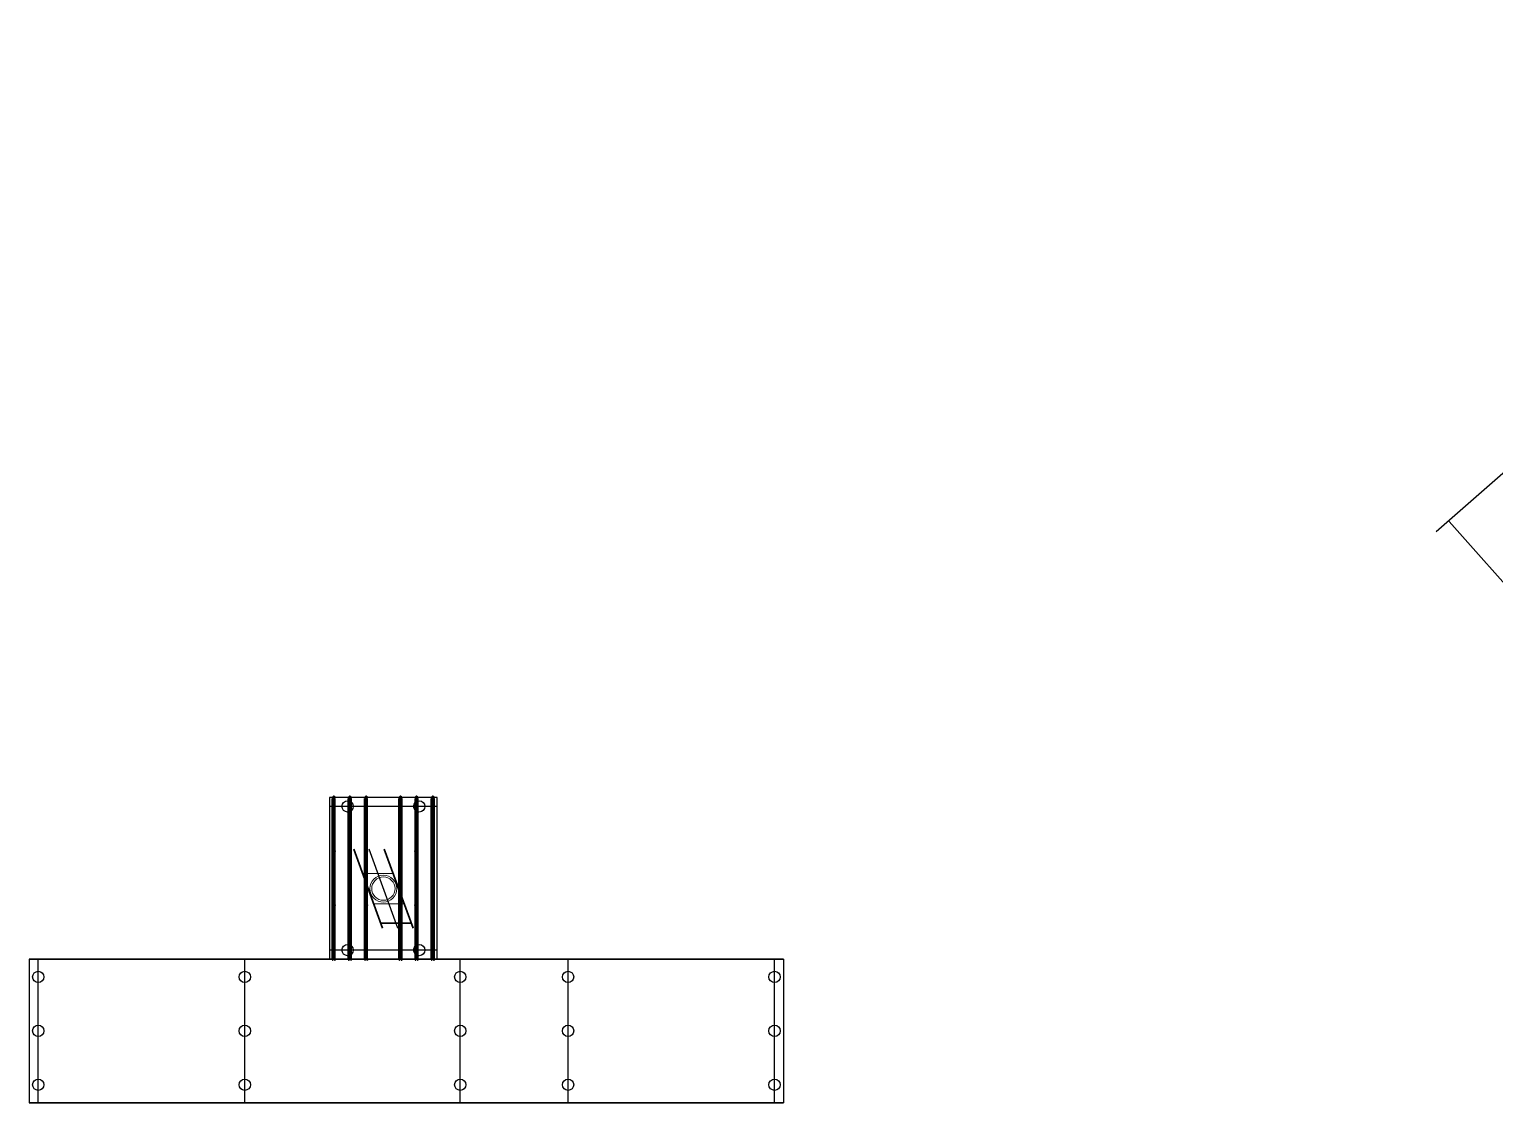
# Model space of a CAD drawing. Extents: x 0 to 558779, y 0 to 2762081.
# Drawn here: x 516760 to 516841.6, y 2757649.9 to 2757709.7 of the extents above; entities that cross this region are included whole.
import ezdxf

# ---------------------------------------------------------------- set-up
doc = ezdxf.new("R2010")
doc.units = 0
doc.header["$LTSCALE"] = 20
for name, pattern in [('CENTER', [2, 1.25, -0.25, 0.25, -0.25]), ('CONTINOUS', [0]), ('DASHED', [19.05, 12.7, -6.35])]:
    doc.linetypes.add(name, pattern=pattern)
for name, color, linetype, lineweight in [('Layer1', 1, 'Continuous', 15), ('Layer3', 6, 'CENTER', 9), ('Y粗线', 1, 'CONTINOUS', 35), ('中心线', 6, 'CENTER', 15), ('标注', 3, 'Continuous', 15)]:
    doc.layers.add(name, color=color, linetype=linetype, lineweight=lineweight)
for name, color, linetype in [('分界线', 11, 'Continuous'), ('细实线', 8, 'Continuous'), ('道路边线', 22, 'Continuous')]:
    doc.layers.add(name, color=color, linetype=linetype)

# ---------------------------------------------------------------- blocks, each defined once
blk = doc.blocks.new('拼宽段栈桥1')
for p, q in [((516840.478, 2757505.291), (516840.478, 2757513.291)), ((516882.478, 2757505.291), (516882.478, 2757513.291))]:
    blk.add_line(p, q)
at = {"color": 1}
for p, q in [((516840.978, 2757513.291), (516840.978, 2757505.291)), ((516852.478, 2757513.291), (516852.478, 2757505.291)), ((516858.478, 2757513.291), (516858.478, 2757505.291)), ((516870.478, 2757513.291), (516870.478, 2757505.291)), ((516881.978, 2757513.291), (516881.978, 2757505.291))]:
    blk.add_line(p, q, dxfattribs=at)
at = {"color": 2}
for centre in [(516840.978, 2757512.291), (516852.478, 2757512.291), (516858.478, 2757512.291), (516870.478, 2757512.291), (516881.978, 2757512.291), (516840.978, 2757509.291), (516852.478, 2757509.291), (516858.478, 2757509.291), (516870.478, 2757509.291), (516881.978, 2757509.291), (516840.978, 2757506.291), (516852.478, 2757506.291), (516858.478, 2757506.291), (516870.478, 2757506.291), (516881.978, 2757506.291)]:
    blk.add_circle(centre, 0.315, dxfattribs=at)
at = {"layer": 'Y粗线', "color": 7}
for p, q in [((516840.478, 2757513.291), (516882.478, 2757513.291)), ((516840.478, 2757505.291), (516882.478, 2757505.291))]:
    blk.add_line(p, q, dxfattribs=at)
blk = doc.blocks.new('a')
at = {"layer": 'Layer3', "ltscale": 30}
for p, q in [((-1081.7, 2294.3), (-766.5, 2294.3)), ((-1076.9, 2281), (-1076.9, 2305.3)), ((-776.9, 2285.2), (-776.9, 2301.1))]:
    blk.add_line(p, q, dxfattribs=at)
at = {"layer": '细实线', "color": 5, "ltscale": 30}
for p, q in [((-1082.9, 2301.6), (-1082.7, 2301.8)), ((-1082.9, 2299), (-1082.9, 2301.6)), ((-1082.9, 2299), (-1082.7, 2298.8)), ((-1082.9, 2289.6), (-1082.7, 2289.8)), ((-1082.9, 2287), (-1082.9, 2289.6)), ((-1082.9, 2287), (-1082.7, 2286.8)), ((-1081.9, 2301.8), (-1082.7, 2301.8)), ((-1081.9, 2298.8), (-1082.7, 2298.8)), ((-1081.9, 2289.8), (-1082.7, 2289.8)), ((-1081.9, 2286.8), (-1082.7, 2286.8)), ((-1081.9, 2298.3), (-1081.9, 2303.1)), ((-1081.9, 2303.1), (-783.4, 2303.1)), ((-1081.9, 2298.3), (-783.4, 2298.3)), ((-1081.9, 2285.5), (-1081.9, 2290.3)), ((-1081.9, 2290.3), (-783.4, 2290.3)), ((-1081.9, 2285.5), (-783.4, 2285.5)), ((-1070.4, 2297.9), (-1070.4, 2298.3)), ((-1070.4, 2290.3), (-1070.4, 2290.6)), ((-1070.1, 2297.7), (-1068.6, 2297.7)), ((-1070.1, 2290.9), (-1068.6, 2290.9)), ((-1068.1, 2291.4), (-1068.1, 2297.2)), ((-1067.6, 2291.4), (-1067.6, 2297.2)), ((-1067.1, 2297.7), (-1065.6, 2297.7)), ((-1067.1, 2290.9), (-1065.6, 2290.9)), ((-1065.4, 2297.9), (-1065.4, 2298.3)), ((-1065.4, 2290.3), (-1065.4, 2290.6)), ((-929.4, 2297.9), (-929.4, 2298.3)), ((-929.4, 2290.3), (-929.4, 2290.6)), ((-929.1, 2297.7), (-927.6, 2297.7)), ((-929.1, 2290.9), (-927.6, 2290.9)), ((-927.1, 2291.4), (-927.1, 2297.2)), ((-926.6, 2291.4), (-926.6, 2297.2)), ((-926.1, 2297.7), (-924.6, 2297.7)), ((-926.1, 2290.9), (-924.6, 2290.9)), ((-924.4, 2297.9), (-924.4, 2298.3)), ((-924.4, 2290.3), (-924.4, 2290.6)), ((-797.9, 2296.8), (-797.9, 2298.3)), ((-797.9, 2296.8), (-788.6, 2296.8)), ((-797.9, 2291.8), (-788.6, 2291.8)), ((-797.9, 2290.3), (-797.9, 2291.8)), ((-788.4, 2297.9), (-788.4, 2298.3)), ((-788.4, 2290.3), (-788.4, 2290.6)), ((-788.1, 2297.7), (-786.6, 2297.7)), ((-788.1, 2290.9), (-786.6, 2290.9)), ((-786.1, 2291.4), (-786.1, 2297.2)), ((-785.6, 2291.4), (-785.6, 2297.2)), ((-785.1, 2297.7), (-783.6, 2297.7)), ((-785.1, 2290.9), (-783.6, 2290.9)), ((-783.4, 2298.3), (-783.4, 2303.1)), ((-783.4, 2298.3), (-771.5, 2298.3)), ((-783.4, 2297.9), (-783.4, 2298.3)), ((-783.4, 2297.7), (-771.7, 2297.7)), ((-783.4, 2290.9), (-771.7, 2290.9)), ((-783.4, 2290.3), (-783.4, 2290.6)), ((-783.4, 2290.3), (-771.5, 2290.3)), ((-783.4, 2285.5), (-783.4, 2290.3)), ((-771.5, 2297.4), (-771.7, 2297.7)), ((-771.5, 2291.1), (-771.7, 2290.9)), ((-770.9, 2297.7), (-771.5, 2298.3)), ((-771.5, 2291.1), (-771.5, 2297.4)), ((-770.9, 2290.9), (-771.5, 2290.3)), ((-770.9, 2290.9), (-770.9, 2297.7))]:
    blk.add_line(p, q, dxfattribs=at)
for centre, radius, start, end in [((-1070.1, 2297.9), 0.25, 180, 270), ((-1070.1, 2290.6), 0.25, 90, 180), ((-1068.6, 2297.2), 0.5, 0, 90), ((-1068.6, 2291.4), 0.5, 270, 0), ((-1067.1, 2297.2), 0.5, 90, 180), ((-1067.1, 2291.4), 0.5, 180, 270), ((-1065.6, 2297.9), 0.25, 270, 0), ((-1065.6, 2290.6), 0.25, 0, 90), ((-929.1, 2297.9), 0.25, 180, 270), ((-929.1, 2290.6), 0.25, 90, 180), ((-927.6, 2297.2), 0.5, 0, 90), ((-927.6, 2291.4), 0.5, 270, 0), ((-926.1, 2297.2), 0.5, 90, 180), ((-926.1, 2291.4), 0.5, 180, 270), ((-924.6, 2297.9), 0.25, 270, 0), ((-924.6, 2290.6), 0.25, 0, 90), ((-788.6, 2294.3), 2.5, 270, 90), ((-788.1, 2297.9), 0.25, 180, 270), ((-788.1, 2290.6), 0.25, 90, 180), ((-786.6, 2297.2), 0.5, 0, 90), ((-786.6, 2291.4), 0.5, 270, 0), ((-785.1, 2297.2), 0.5, 90, 180), ((-785.1, 2291.4), 0.5, 180, 270), ((-783.6, 2297.9), 0.25, 270, 0), ((-783.6, 2290.6), 0.25, 0, 90)]:
    blk.add_arc(centre, radius, start, end, dxfattribs=at)
blk = doc.blocks.new('*U1143')
at = {"layer": 'Layer1', "ltscale": 30, "xscale": 0.009999999776482589, "yscale": 0.009999999776482589, "zscale": 0.009999999776482589, "rotation": 89.9999983127665}
blk.add_blockref('a', (22.931, 9.247), dxfattribs=at)
blk = doc.blocks.new('*U1142')
at = {"color": 0, "linetype": 'ByBlock', "lineweight": -2, "transparency": 16777216}
for p in [(0, 6), (0.9, 6), (1.8, 6), (0, 3), (0.9, 3), (1.8, 3), (0, 0), (0.9, 0), (1.8, 0)]:
    blk.add_blockref('*U1143', p, dxfattribs=at)
blk = doc.blocks.new('*U1145')
at = {"layer": 'Layer1', "ltscale": 30, "xscale": 0.009999999776482589, "yscale": 0.009999999776482589, "zscale": 0.009999999776482589, "rotation": 89.9999983127665}
blk.add_blockref('a', (22.931, 9.247), dxfattribs=at)
blk = doc.blocks.new('*U1144')
at = {"color": 0, "linetype": 'ByBlock', "lineweight": -2, "transparency": 16777216}
for p in [(0, 6), (0.9, 6), (1.8, 6), (0, 3), (0.9, 3), (1.8, 3), (0, 0), (0.9, 0), (1.8, 0)]:
    blk.add_blockref('*U1145', p, dxfattribs=at)
blk = doc.blocks.new('拼宽桥1平台')
at = {"color": 1}
for p, q in [((516782.748, 2757666.395), (516776.748, 2757666.395)), ((516782.748, 2757658.395), (516776.748, 2757658.395))]:
    blk.add_line(p, q, dxfattribs=at)
blk.add_line((516780.549, 2757659.616), (516778.947, 2757664.016))
at = {"color": 2}
for centre in [(516777.754, 2757666.395), (516781.748, 2757666.395), (516777.754, 2757658.395), (516781.748, 2757658.395)]:
    blk.add_circle(centre, 0.315, dxfattribs=at)
at = {"layer": 'Y粗线'}
for p, q in [((516779.698, 2757659.616), (516778.096, 2757664.016)), ((516781.4, 2757659.616), (516779.799, 2757664.016)), ((516781.299, 2757659.896), (516779.596, 2757659.896))]:
    blk.add_line(p, q, dxfattribs=at)
at = {"layer": '中心线', "ltscale": 60}
blk.add_line((516780.549, 2757659.616), (516778.948, 2757664.016), dxfattribs=at)
at = {"layer": '标注', "linetype": 'DASHED', "ltscale": 40}
for p, q in [((516780.29, 2757662.666), (516778.588, 2757662.666)), ((516780.909, 2757660.966), (516779.206, 2757660.966))]:
    blk.add_line(p, q, dxfattribs=at)
at = {"layer": '标注', "linetype": 'ByBlock'}
for major_axis in [(0, -0.75), (0, -0.65)]:
    blk.add_ellipse((516779.748, 2757661.816), major_axis=major_axis, ratio=1, dxfattribs=at)
at = {"color": 1, "xscale": -1, "rotation": 359.999995836408}
for name, p in [('*U1144', (516778.77, 2757659.417)), ('*U1142', (516782.484, 2757659.417))]:
    blk.add_blockref(name, p, dxfattribs=at)
blk = doc.blocks.new('拼宽桥平台')
at = {"color": 7}
blk.add_lwpolyline([(516782.748, 2757657.895), (516782.748, 2757666.895), (516776.748, 2757666.895), (516776.748, 2757657.895), (516782.748, 2757657.895)], dxfattribs=at)
blk.add_blockref('拼宽桥1平台', (0, 0))

msp = doc.modelspace()

# ---------------------------------------------------------------- linework, layer by layer
at = {"layer": '分界线'}
msp.add_line((516838.379, 2757681.696), (516870.202, 2757709.667, -2.638), dxfattribs=at)
at = {"layer": '道路边线'}
msp.add_line((516839.097, 2757682.258), (516858.753, 2757660.154), dxfattribs=at)

# ---------------------------------------------------------------- block references
msp.add_blockref('拼宽桥平台', (0, 0))
at = {"rotation": 179.9999999986574}
msp.add_blockref('拼宽段栈桥1', (1033642.507, 5515163.187), dxfattribs=at)

doc.saveas('drawing.dxf')
